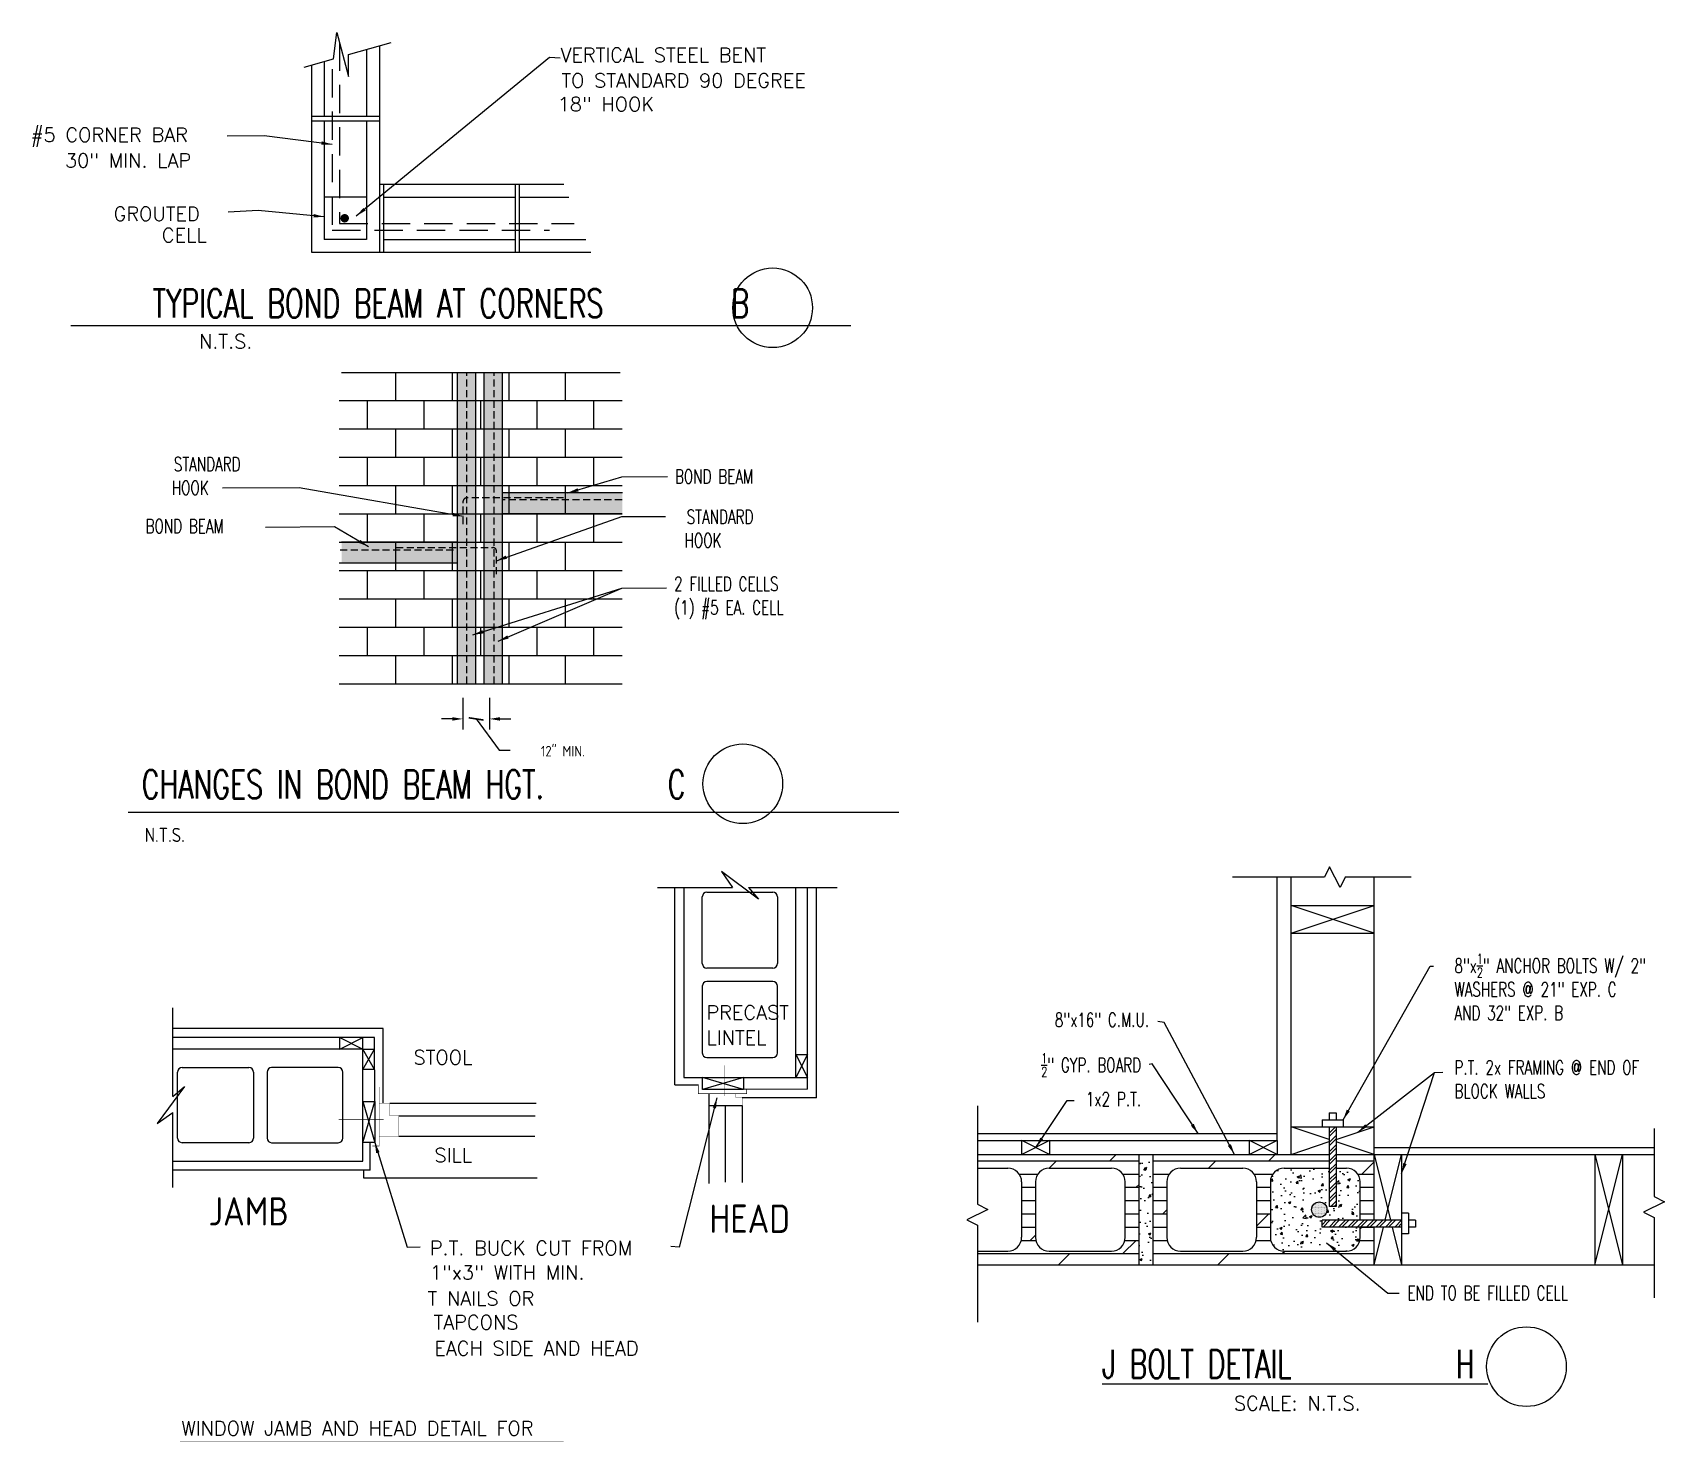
# Model space of a CAD drawing. Header units: inches. Extents: x -25328 to 8149, y -5530 to 4336.
# Drawn here: x 1924.4 to 2385.6, y -2401.6 to -2003.4 of the extents above; entities that cross this region are included whole.
import ezdxf
from ezdxf.enums import TextEntityAlignment as Align

# ---------------------------------------------------------------- set-up
doc = ezdxf.new("R2010")
doc.units = ezdxf.units.IN
doc.header["$LTSCALE"] = 16
doc.header["$MEASUREMENT"] = 0
doc.linetypes.add('DASHED', pattern=[0.75, 0.5, -0.25])
doc.linetypes.add('DASHED4', pattern=[0.1875, 0.125, -0.0625])
doc.layers.get('0').update_dxf_attribs({"linetype": 'CONTINUOUS'})
doc.layers.get('DEFPOINTS').update_dxf_attribs({"linetype": 'CONTINUOUS'})
for name, color, linetype in [('CONC', 3, 'CONTINUOUS'), ('DIM', 5, 'CONTINUOUS'), ('DIMS', 5, 'CONTINUOUS'), ('DRY WALL', 8, 'CONTINUOUS'), ('HATCH', 8, 'CONTINUOUS'), ('NOTE', 11, 'CONTINUOUS'), ('pavement-roof', 3, 'CONTINUOUS'), ('PT', 1, 'CONTINUOUS'), ('ROOF', 1, 'CONTINUOUS'), ('TEXT', 11, 'CONTINUOUS'), ('TEXT ROOM', 3, 'CONTINUOUS'), ('WALL EXT', 6, 'CONTINUOUS'), ('WALLS EXT', 6, 'CONTINUOUS'), ('Z1_0', 255, 'CONTINUOUS'), ('Z1_3', 50, 'CONTINUOUS'), ('Z1_HATCH', 252, 'CONTINUOUS')]:
    doc.layers.add(name, color=color, linetype=linetype)
doc.styles.add('HALLDIMTEXT', font='archs.shx')
doc.styles.add('PAYTAS RM', font='romans.shx', dxfattribs={"width": 0.7, "height": 4.5})
doc.styles.add('PAYTS NOTES', font='romans.shx', dxfattribs={"width": 0.7, "height": 4.5})
doc.dimstyles.new('DIM- PAYTAS', dxfattribs={"dimscale": 48, "dimtxt": 0.1, "dimasz": 0.0625, "dimexe": 0.125, "dimexo": 0.125, "dimgap": 0.125, "dimtad": 1, "dimdec": 1, "dimzin": 3, "dimdsep": 46, "dimlunit": 4, "dimtxsty": 'PAYTAS RM', "dimblk": 'ARCHTICK', "dimcen": 0.09, "dimdle": 0.125, "dimclrd": 5, "dimclre": 5, "dimclrt": 11, "dimadec": 0, "dimazin": 0, "dimtfac": 1, "dimtdec": 1, "dimtofl": 0, "dimtmove": 2, "dimatfit": 3, "dimfxl": 0, "dimfrac": 2, "dimtolj": 1, "dimtzin": 3, "dimarcsym": 0})
doc.dimstyles.new('dim-roman s', dxfattribs={"dimscale": 48, "dimtxt": 0.09375, "dimasz": 0.09375, "dimexe": 0.09375, "dimexo": 0.125, "dimgap": 0.09375, "dimtad": 1, "dimzin": 3, "dimdsep": 46, "dimlunit": 4, "dimtxsty": 'HALLDIMTEXT', "dimsah": 1, "dimcen": 0.09375, "dimdle": 0.09375, "dimclrd": 5, "dimclre": 5, "dimclrt": 11, "dimadec": 0, "dimazin": 0, "dimtfac": 1, "dimtofl": 0, "dimtmove": 2, "dimatfit": 3, "dimldrblk": 'ARCHTICK', "dimfxl": 0, "dimfrac": 2, "dimtolj": 1, "dimtzin": 0, "dimarcsym": 0})
pattern_1 = [(50, (-36.1666, 212.731), (7.172602, -0.627521), [0.75, -8.25]), (355, (-36.1666, 212.731), (-1.387513, 7.521921), [0.6, -6.6]), (100.4514, (-35.569, 212.6786), (5.785094, 6.894395), [0.637402, -7.011421]), (46.1842, (-36.167, 214.731), (10.67241, -1.65519), [1.125, -12.375]), (96.6356, (-35.277, 214.593), (9.346627, 9.74118), [0.956103, -10.51713]), (351.1842, (-36.167, 214.731), (9.34662, 9.741186), [0.9, -9.9]), (21, (-35.1666, 214.231), (5.969071, -4.026189), [0.75, -8.25]), (326, (-35.1666, 214.231), (2.433153, 7.2515), [0.6, -6.6]), (71.4514, (-34.669, 213.8954), (8.402226, 3.225305), [0.637402, -7.011421]), (37.5, (-36.1666, 212.731), (0.1215986, 3.3289385), [0, -6.52, 0, -6.7, 0, -6.625]), (7.5, (-36.1666, 212.731), (2.6306954, 3.944117), [0, -3.82, 0, -6.37, 0, -2.525]), (327.5, (-38.3966, 212.731), (5.3382244, -0.2255487), [0, -2.5, 0, -7.8, 0, -10.35]), (317.5, (-39.3966, 212.731), (5.831862, 1.00105), [0, -3.25, 0, -5.18, 0, -7.35])]
pattern_2 = [(45, (-36.1666, 212.7309), (-1.3258252, 1.3258252), []), (45, (-36.1666, 213.6684), (-1.3258252, 1.3258252), [])]
pattern_3 = [(0, (-36.1666, 212.731), (0, 3.75), []), (45, (-36.167, 212.731), (-7.5, 7.5), [5.3033, -10.606615])]

# ---------------------------------------------------------------- blocks, each defined once
blk = doc.blocks.new('_ArchTick')
at = {"color": 0, "linetype": 'ByBlock', "const_width": 0.15}
blk.add_lwpolyline([(-0.5, -0.5), (0.5, 0.5)], dxfattribs=at)
blk = doc.blocks.new('*D30')
at = {"layer": 'DEFPOINTS', "color": 0, "linetype": 'Continuous', "transparency": 16777216}
for p in [(2045.99, -2187.44), (2053.52, -2187.44), (2045.99, -2197.39)]:
    blk.add_point(p, dxfattribs=at)
at = {"layer": 'DIM', "color": 5, "linetype": 'Continuous', "lineweight": -2, "transparency": 16777216}
for p, q in [((2045.99, -2191.44), (2045.99, -2200.39)), ((2053.52, -2191.44), (2053.52, -2200.39)), ((2042.99, -2197.39), (2039.99, -2197.39)), ((2056.52, -2197.39), (2059.52, -2197.39))]:
    blk.add_line(p, q, dxfattribs=at)
at = {"layer": 'DIM', "color": 5, "linetype": 'Continuous', "transparency": 16777216}
for points in [[(2042.99, -2196.89), (2042.99, -2197.89), (2045.99, -2197.39)], [(2056.52, -2196.89), (2056.52, -2197.89), (2053.52, -2197.39)]]:
    blk.add_solid(points, dxfattribs=at)
at = {"layer": 'DIM', "color": 11, "linetype": 'Continuous', "transparency": 16777216, "insert": (2074.24, -2206.51), "char_height": 3, "attachment_point": 5, "style": 'HALLDIMTEXT'}
blk.add_mtext('\\A1;12" MIN.', dxfattribs=at)

msp = doc.modelspace()

# ---------------------------------------------------------------- hatches: boundary and pattern name
at = {"layer": 'DIMS'}
h = msp.add_hatch(dxfattribs=at)
h.set_pattern_fill('STEEL', color=256, scale=15, style=0)
h.set_pattern_definition(pattern_2)
h.paths.add_polyline_path([(2292.85423268, -2312.64081275), (2290.90110768, -2312.64081275), (2290.90110768, -2335.14922531), (2292.85423268, -2335.14922531)])
h = msp.add_hatch(dxfattribs=at)
h.set_pattern_fill('STEEL', color=256, scale=15, style=0)
h.set_pattern_definition(pattern_2)
h.paths.add_polyline_path([(2311.37099713, -2340.9990483), (2311.37099713, -2339.0459233), (2288.86258456, -2339.0459233), (2288.86258456, -2340.9990483)])
at = {"layer": 'HATCH', "linetype": 'Continuous'}
h = msp.add_hatch(dxfattribs=at)
h.set_pattern_fill('SWAMP', color=256, scale=2, style=0)
h.set_pattern_definition([(0, (2257.1098, -1477.1643), (1, 1.732051), [0.25, -1.75]), (90, (2257.2348, -1477.1643), (-1, 1.7320508), [0.125, -3.3391016]), (90, (2257.266, -1477.1643), (-1, 1.7320508), [0.1, -3.3641016]), (90, (2257.2035, -1477.1643), (-1, 1.7320508), [0.1, -3.3641016]), (60, (2257.2973, -1477.1643), (-1, 1.732051), [0.08, -1.92]), (120, (2257.1723, -1477.1643), (-2, 8e-10), [0.08, -1.92])])
h.paths.add_polyline_path([(2049.62784524, -2099.44165206), (2044.49467327, -2099.44165206), (2044.49467327, -2187.44165206), (2049.62784524, -2187.44165206)])
h.paths.add_polyline_path([(2057.15649246, -2099.44165206), (2052.02332049, -2099.44165206), (2052.02332049, -2187.44165206), (2057.15649246, -2187.44165206)])
h.paths.add_polyline_path([(2091.04047316, -2133.52928176), (2057.15649246, -2133.52928176), (2057.15649246, -2139.44165206), (2091.04047316, -2139.44165206)])
h.paths.add_polyline_path([(2044.49467327, -2147.44165206), (2011.71229826, -2147.44165206), (2011.71229826, -2153.35402236), (2044.49467327, -2153.35402236)])
at = {"layer": 'HATCH'}
h = msp.add_hatch(dxfattribs=at)
h.set_pattern_fill('DOLMIT', color=256, scale=15, style=0)
h.set_pattern_definition(pattern_3)
h.paths.add_polyline_path([(2191.42992953, -2320.45331275), (2191.42992953, -2324.35956275), (2200.04287213, -2324.35956275, -0.4142135624), (2203.94912213, -2328.26581275), (2203.94912213, -2343.89081275, -0.4142135624), (2200.04287213, -2347.79706275), (2191.42992953, -2347.79706275), (2191.42992953, -2351.70331275), (2237.15224713, -2351.70331275), (2237.15224713, -2320.45331275)])
h.paths.add_polyline_path([(2229.33974713, -2324.35956275, -0.4142135624), (2233.24599713, -2328.26581275), (2233.24599713, -2343.89081275, -0.4142135624), (2229.33974713, -2347.79706275), (2211.76162213, -2347.79706275, -0.4142135624), (2207.85537213, -2343.89081275), (2207.85537213, -2328.26581275, -0.4142135624), (2211.76162213, -2324.35956275)], flags=16)
h = msp.add_hatch(dxfattribs=at)
h.set_pattern_fill('AR-CONC', color=256, style=0)
h.set_pattern_definition(pattern_1)
h.paths.add_polyline_path([(2237.15224713, -2351.70331275), (2241.05849713, -2351.70331275), (2241.05849713, -2320.45331275), (2237.15224713, -2320.45331275)])
h = msp.add_hatch(dxfattribs=at)
h.set_pattern_fill('DOLMIT', color=256, scale=15, style=0)
h.set_pattern_definition(pattern_3)
h.paths.add_polyline_path([(2241.05849713, -2320.45331275), (2241.05849713, -2351.70331275), (2303.55849713, -2351.70331275), (2303.55849713, -2340.9990483), (2299.65224713, -2340.9990483), (2299.65224713, -2343.89081275, -0.4142135624), (2295.74599713, -2347.79706275), (2280.12099713, -2347.79706275), (2278.16787213, -2347.79706275, -0.4142135624), (2274.26162213, -2343.89081275), (2274.26162213, -2328.26581275, -0.4142135624), (2278.16787213, -2324.35956275), (2290.90110768, -2324.35956275), (2290.90110768, -2320.45331275)])
h.paths.add_polyline_path([(2248.87099713, -2324.35956275, 0.4142135624), (2244.96474713, -2328.26581275), (2244.96474713, -2343.89081275, 0.4142135624), (2248.87099713, -2347.79706275), (2266.44912213, -2347.79706275, 0.4142135624), (2270.35537213, -2343.89081275), (2270.35537213, -2328.26581275, 0.4142135624), (2266.44912213, -2324.35956275)], flags=16)
h = msp.add_hatch(dxfattribs=at)
h.set_pattern_fill('AR-CONC', color=256, style=0)
h.set_pattern_definition(pattern_1)
h.paths.add_polyline_path([(2299.65224713, -2343.89081275), (2299.65224713, -2340.9990483), (2288.86258456, -2340.9990483), (2288.86258456, -2339.0459233), (2299.65224713, -2339.0459233), (2299.65224713, -2328.26581275, 0.4142135624), (2295.74599713, -2324.35956275), (2292.85423268, -2324.35956275), (2292.85423268, -2335.14922531), (2290.90110768, -2335.14922531), (2290.90110768, -2324.35956275), (2278.16787213, -2324.35956275, 0.4142135624), (2274.26162213, -2328.26581275), (2274.26162213, -2343.89081275, 0.4142135624), (2278.16787213, -2347.79706275), (2295.74599713, -2347.79706275, 0.4142135624)])
h.paths.add_polyline_path([(2285.92315923, -2336.07831275, -1), (2290.26684815, -2336.07831275, -1)], flags=16)
h = msp.add_hatch(dxfattribs=at)
h.set_pattern_fill('DOLMIT', color=256, scale=15, style=0)
h.set_pattern_definition(pattern_3)
h.paths.add_polyline_path([(2303.55849713, -2320.45331275), (2292.85423268, -2320.45331275), (2292.85423268, -2324.35956275), (2295.74599713, -2324.35956275, -0.4142135624), (2299.65224713, -2328.26581275), (2299.65224713, -2339.0459233), (2303.55849713, -2339.0459233)])
at = {"layer": 'Z1_HATCH', "ltscale": 0.013889}
h = msp.add_hatch(dxfattribs=at)
h.set_pattern_fill('DOTS', color=256, scale=3.90625, style=0)
h.set_pattern_definition([(0, (2191.42993, -2351.70331), (0.1220703, 0.2441406), [0, -0.2441406])])
h.paths.add_polyline_path([(2285.92315923, -2336.07831275, 1), (2290.26684815, -2336.07831275, 1)])

# ---------------------------------------------------------------- linework, layer by layer
at = {"layer": 'CONC', "color": 3, "linetype": 'DASHED'}
for p, q in [((2011.08129709, -2006.18011327), (2011.08129709, -2057.39606518)), ((2009.01892768, -2013.73759237), (2009.01892768, -2059.26982213)), ((2009.01892768, -2059.26982213), (2070.51498018, -2059.26982213)), ((2011.08129709, -2057.39606518), (2077.43572849, -2057.39606518))]:
    msp.add_line(p, q, dxfattribs=at)
at = {"layer": 'DIM'}
for p, q in [((2009.44997338, -2010.83103362), (2010.33134656, -2003.43194309)), ((2010.33134656, -2003.43194309), (2013.70612758, -2015.79872223)), ((2013.70612758, -2009.62963526), (2025.70535787, -2006.24257386)), ((2001.14443621, -2013.17546436), (2009.44997338, -2010.83103362)), ((2013.70612758, -2015.79872223), (2013.70612758, -2009.62963526))]:
    msp.add_line(p, q, dxfattribs=at)
at = {"layer": 'DIMS', "ltscale": 0.013889}
for p, q in [((2291.0201608, -2239.18231551), (2289.55531705, -2242.11200301)), ((2293.9498483, -2245.04169051), (2291.0201608, -2239.18231551)), ((2289.55531705, -2242.11200301), (2263.55397888, -2242.11200301)), ((2295.41469205, -2242.11200301), (2293.9498483, -2245.04169051)), ((2314.05714187, -2242.11200301), (2295.41469205, -2242.11200301)), ((2191.42992953, -2306.73216782), (2191.42992953, -2334.56353502)), ((2191.42992953, -2306.73216782), (2191.42992953, -2334.56353502)), ((2382.70953612, -2313.18511546), (2382.70953612, -2332.41173206)), ((2382.70953612, -2313.18511546), (2382.70953612, -2332.41173206)), ((2385.63922362, -2333.87657581), (2379.77984862, -2336.80626331)), ((2382.70953612, -2332.41173206), (2385.63922362, -2333.87657581)), ((2194.35961703, -2336.02837877), (2188.50024203, -2338.95806627)), ((2191.42992953, -2334.56353502), (2194.35961703, -2336.02837877)), ((2379.77984862, -2336.80626331), (2382.70953612, -2338.27110706)), ((2382.70953612, -2338.27110706), (2382.70953612, -2361.046736)), ((2188.50024203, -2338.95806627), (2191.42992953, -2340.42291002)), ((2191.42992953, -2340.42291002), (2191.42992953, -2367.85944524))]:
    msp.add_line(p, q, dxfattribs=at)
at = {"layer": 'DRY WALL', "ltscale": 0.013889}
for p, q in [((2276.21474713, -2316.54706275), (2276.21474713, -2242.11200301)), ((2191.42992953, -2314.59393775), (2276.21474713, -2314.59393775)), ((2191.42992953, -2316.54706275), (2276.21474713, -2316.54706275))]:
    msp.add_line(p, q, dxfattribs=at)
at = {"layer": 'HATCH', "color": 3}
for p, q in [((1935.20489024, -2086.24318778), (2155.64933278, -2086.24318778)), ((1951.41092409, -2223.70129749), (2169.20060055, -2223.70129749))]:
    msp.add_line(p, q, dxfattribs=at)
at = {"layer": 'NOTE'}
for p, q in [((2018.78427596, -2049.8950699), (2006.78427596, -2049.8950699)), ((2119.13494021, -2240.55016591), (2122.18080011, -2245.0375931)), ((2129.60024567, -2248.35454298), (2119.13494021, -2240.55016591)), ((2100.98994733, -2245.0375931), (2122.18080011, -2245.0375931)), ((2105.93914579, -2300.80782137), (2105.93914579, -2245.0375931)), ((2108.43540738, -2245.0375931), (2108.43540738, -2298.77225256)), ((2114.96988196, -2246.37730138), (2133.60673167, -2246.37730138)), ((2126.75082559, -2245.0375931), (2151.80760577, -2245.0375931)), ((2126.75082559, -2245.0375931), (2129.60024567, -2248.35454298)), ((2140.08597065, -2298.77225256), (2140.08597065, -2245.0375931)), ((2143.45540348, -2302.03245111), (2143.45540348, -2245.0375931)), ((2145.99628588, -2304.45159254), (2145.99628588, -2245.0375931)), ((2113.68288196, -2266.5302526), (2113.68288196, -2247.66430138)), ((2134.89373167, -2247.66430138), (2134.89373167, -2266.5302526)), ((2133.60673167, -2267.8172526), (2114.96988196, -2267.8172526)), ((2113.68288196, -2272.92776786), (2113.68288196, -2291.79371908)), ((2133.60673167, -2271.64076786), (2114.96988196, -2271.64076786)), ((2134.89373167, -2291.79371908), (2134.89373167, -2272.92776786)), ((1964.02094507, -2304.087911), (1964.02094507, -2279.03113083)), ((2023.43494451, -2284.84245072), (1964.02094507, -2284.84245072)), ((2021.01580308, -2287.38333311), (1964.02094507, -2287.38333311)), ((2011.17994926, -2290.75276594), (2011.17994926, -2287.38333311)), ((2011.17994926, -2290.75276594), (2017.75560453, -2287.38333311)), ((2011.17994926, -2287.38333311), (2017.75560453, -2290.75276594)), ((2017.75560453, -2290.75276594), (2017.75560453, -2287.38333311)), ((2021.07106124, -2305.48024293), (2021.01580308, -2287.38333311)), ((2023.43494451, -2306.00540037), (2023.43494451, -2284.84245072)), ((2017.75560453, -2290.75276594), (1964.02094507, -2290.75276594)), ((2017.75560453, -2290.75276594), (2021.02606101, -2290.74277974)), ((2017.75560453, -2296.47258974), (2021.02606101, -2290.74277974)), ((2017.75560453, -2322.40332921), (2017.75560453, -2290.75276594)), ((2021.04355675, -2296.47258974), (2017.75560453, -2290.75276594)), ((2140.08597065, -2292.19659729), (2143.45540348, -2292.19659729)), ((2143.45540348, -2292.19659729), (2140.08597065, -2298.77225256)), ((2140.08597065, -2292.19659729), (2143.45540348, -2298.77225256)), ((1966.64765335, -2295.94500493), (1985.51360457, -2295.94500493)), ((2010.77707105, -2295.94500493), (1991.91111983, -2295.94500493)), ((2021.04355675, -2296.47258974), (2017.75560453, -2296.47258974)), ((2114.96988196, -2293.08071908), (2133.60673167, -2293.08071908)), ((1967.33789495, -2301.23849092), (1959.53351787, -2311.70379638)), ((1964.02094507, -2304.087911), (1967.33789495, -2301.23849092)), ((1965.36065335, -2315.86885463), (1965.36065335, -2297.23200493)), ((1986.80060457, -2297.23200493), (1986.80060457, -2315.86885463)), ((1990.62411983, -2297.23200493), (1990.62411983, -2315.86885463)), ((2012.06407105, -2315.86885463), (2012.06407105, -2297.23200493)), ((2105.93914579, -2300.80782137), (2112.5648178, -2300.80782137)), ((2108.43540738, -2298.77225256), (2140.08597065, -2298.77225256)), ((2113.73811906, -2302.08770927), (2113.73811906, -2298.77225256)), ((2125.35849366, -2298.77225256), (2113.73811906, -2302.08770927)), ((2125.35849366, -2302.08770927), (2113.73811906, -2298.77225256)), ((2125.35849366, -2298.77225256), (2125.35849366, -2302.08770927)), ((2140.08597065, -2298.77225256), (2143.45540348, -2298.77225256)), ((2017.75560453, -2305.48024293), (2021.07106124, -2317.10061754)), ((2017.75560453, -2317.10061754), (2021.07106124, -2305.48024293)), ((2017.75560453, -2305.48024293), (2021.07106124, -2305.48024293)), ((2021.07106124, -2305.48024293), (2021.07106124, -2317.10061754)), ((2025.32015812, -2306.00540037), (2066.68399067, -2306.00540037)), ((2125.35849366, -2302.08770927), (2113.73811906, -2302.08770927)), ((2115.51439573, -2303.29321877), (2115.51439573, -2328.64994087)), ((2145.99628588, -2304.45159254), (2124.95304469, -2304.45159254)), ((2143.45540348, -2302.03245111), (2125.35849366, -2302.08770927)), ((1959.53351787, -2311.70379638), (1964.02094507, -2308.65793649)), ((1964.02094507, -2329.84878926), (1964.02094507, -2308.65793649)), ((2027.87074417, -2309.55269089), (2066.46220058, -2309.55269089)), ((2115.51439573, -2306.63480204), (2124.95304469, -2306.63480204)), ((2120.13540066, -2306.63480204), (2120.13540066, -2328.35509551)), ((2124.95304469, -2306.63480204), (2124.95304469, -2328.4533768)), ((2027.87074417, -2315.31703629), (2066.35130554, -2315.31703629)), ((1985.51360457, -2317.15585463), (1966.64765335, -2317.15585463)), ((1991.91111983, -2317.15585463), (2010.77707105, -2317.15585463)), ((2021.07106124, -2317.10061754), (2017.75560453, -2317.10061754)), ((2019.79117334, -2324.8995908), (2019.79117334, -2317.20153452)), ((1964.02094507, -2322.40332921), (2017.75560453, -2322.40332921)), ((2019.79117334, -2324.8995908), (1964.02094507, -2324.8995908)), ((2017.89019439, -2324.8995908), (2017.89019439, -2327.06743304)), ((2017.89019439, -2327.06743304), (2067.01667581, -2327.06743304))]:
    msp.add_line(p, q, dxfattribs=at)
at = {"layer": 'NOTE', "const_width": 1.2}
msp.add_lwpolyline([(2011.98119815, -2055.89706334, 1), (2013.18119815, -2055.89706334, 1)], format="xyb", close=True, dxfattribs=at)
at = {"layer": 'NOTE', "const_width": 0.1287}
for points in [[(2119.86310835, -2303.94595767), (2119.86310835, -2295.28305535)], [(2020.44077827, -2318.08835677), (2022.32599405, -2318.08835677), (2022.32599405, -2301.46043538)], [(2112.5648178, -2300.63960751), (2112.5648178, -2303.29321877), (2126.23119564, -2303.29321877), (2126.23119564, -2302.01555454)], [(2022.32599405, -2306.00540037), (2025.32015812, -2306.00540037), (2025.32015812, -2309.55269089), (2027.87074417, -2309.55269089), (2027.87074417, -2315.31703629), (2022.32599405, -2315.31703629)], [(2124.95304469, -2306.63480204), (2115.51439573, -2306.63480204), (2115.51439573, -2303.29321877)], [(2124.95304469, -2306.63480204), (2124.95304469, -2304.37431893), (2123.18329924, -2304.37431893), (2123.18329924, -2303.29321877)], [(2010.89841062, -2310.57052835), (2023.64281939, -2310.57052835)]]:
    msp.add_lwpolyline(points, dxfattribs=at)
at = {"layer": 'NOTE'}
for centre, start, end in [((2114.96988196, -2247.66430138), 90, 180), ((2133.60673167, -2247.66430138), 0, 90), ((2114.96988196, -2266.5302526), 180, 270), ((2133.60673167, -2266.5302526), 270, 0), ((2114.96988196, -2272.92776786), 90, 180), ((2133.60673167, -2272.92776786), 0, 90), ((2114.96988196, -2291.79371908), 180, 270), ((2133.60673167, -2291.79371908), 270, 0), ((1966.64765335, -2297.23200493), 90, 180), ((1985.51360457, -2297.23200493), 0, 90), ((1991.91111983, -2297.23200493), 90, 180), ((2010.77707105, -2297.23200493), 0, 90), ((1966.64765335, -2315.86885463), 180, 270), ((1985.51360457, -2315.86885463), 270, 0), ((1991.91111983, -2315.86885463), 180, 270), ((2010.77707105, -2315.86885463), 270, 0)]:
    msp.add_arc(centre, 1.287, start, end, dxfattribs=at)
at = {"layer": 'pavement-roof', "linetype": 'Continuous'}
for p, q in [((2044.49467327, -2187.44165206), (2044.49467327, -2099.44165206)), ((2049.62784524, -2187.44165206), (2049.62784524, -2099.44165206)), ((2052.02332049, -2187.44165206), (2052.02332049, -2099.44165206)), ((2057.15649246, -2187.44165206), (2057.15649246, -2099.44165206)), ((2091.08476687, -2133.52928176), (2057.15649246, -2133.52928176)), ((2091.04047316, -2139.44165206), (2057.15649246, -2139.44165206)), ((2044.49467327, -2147.44165206), (2011.71229826, -2147.44165206)), ((2044.49467327, -2153.35402236), (2011.04048511, -2153.35402236))]:
    msp.add_line(p, q, dxfattribs=at)
at = {"layer": 'PT'}
for p, q in [((2011.71229826, -2099.44165206), (2075.04047316, -2099.44165206)), ((2011.71229826, -2099.44165206), (2090.48781503, -2099.44165206)), ((2011.71229826, -2099.44165206), (2067.04047316, -2099.44165206)), ((2027.04047316, -2107.44165206), (2027.04047316, -2099.44165206)), ((2043.04047316, -2107.44165206), (2043.04047316, -2099.44165206)), ((2059.04047316, -2107.44165206), (2059.04047316, -2099.44165206)), ((2075.04047316, -2107.44165206), (2075.04047316, -2099.44165206)), ((2011.04047316, -2107.44165206), (2075.04047316, -2107.44165206)), ((2011.04047316, -2107.44165206), (2091.04047316, -2107.44165206)), ((2011.71229826, -2107.44165206), (2083.04047316, -2107.44165206)), ((2019.04047316, -2115.44165206), (2019.04047316, -2107.44165206)), ((2035.04047316, -2115.44165206), (2035.04047316, -2107.44165206)), ((2051.04047316, -2115.44165206), (2051.04047316, -2107.44165206)), ((2067.04047316, -2115.44165206), (2067.04047316, -2107.44165206)), ((2083.04047316, -2115.44165206), (2083.04047316, -2107.44165206)), ((2011.04047316, -2115.44165206), (2091.04047316, -2115.44165206)), ((2011.71229826, -2115.44165206), (2083.04047316, -2115.44165206)), ((2019.04047316, -2115.44165206), (2083.04047316, -2115.44165206)), ((2027.04047316, -2123.44165206), (2027.04047316, -2115.44165206)), ((2043.04047316, -2123.44165206), (2043.04047316, -2115.44165206)), ((2059.04047316, -2123.44165206), (2059.04047316, -2115.44165206)), ((2075.04047316, -2123.44165206), (2075.04047316, -2115.44165206)), ((2011.04047316, -2123.44165206), (2075.04047316, -2123.44165206)), ((2011.04047316, -2123.44165206), (2091.04047316, -2123.44165206)), ((2011.71229826, -2123.44165206), (2083.04047316, -2123.44165206)), ((2011.71229826, -2123.44165206), (2075.04047316, -2123.44165206)), ((2011.71229826, -2123.44165206), (2090.48781503, -2123.44165206)), ((2011.71229826, -2123.44165206), (2067.04047316, -2123.44165206)), ((2019.04047316, -2131.44165206), (2019.04047316, -2123.44165206)), ((2035.04047316, -2131.44165206), (2035.04047316, -2123.44165206)), ((2051.04047316, -2131.44165206), (2051.04047316, -2123.44165206)), ((2067.04047316, -2131.44165206), (2067.04047316, -2123.44165206)), ((2083.04047316, -2131.44165206), (2083.04047316, -2123.44165206)), ((2011.04047316, -2131.44165206), (2075.04047316, -2131.44165206)), ((2011.04047316, -2131.44165206), (2091.04047316, -2131.44165206)), ((2011.71229826, -2131.44165206), (2083.04047316, -2131.44165206)), ((2027.04047316, -2139.44165206), (2027.04047316, -2131.44165206)), ((2043.04047316, -2139.44165206), (2043.04047316, -2131.44165206)), ((2059.04047316, -2139.44165206), (2059.04047316, -2131.44165206)), ((2075.04047316, -2139.44165206), (2075.04047316, -2131.44165206)), ((2011.04047316, -2139.44165206), (2091.04047316, -2139.44165206)), ((2011.71229826, -2139.44165206), (2083.04047316, -2139.44165206)), ((2019.04047316, -2147.44165206), (2019.04047316, -2139.44165206)), ((2019.04047316, -2139.44165206), (2083.04047316, -2139.44165206)), ((2035.04047316, -2147.44165206), (2035.04047316, -2139.44165206)), ((2051.04047316, -2147.44165206), (2051.04047316, -2139.44165206)), ((2067.04047316, -2147.44165206), (2067.04047316, -2139.44165206)), ((2083.04047316, -2147.44165206), (2083.04047316, -2139.44165206)), ((2011.04047316, -2147.44165206), (2075.04047316, -2147.44165206)), ((2011.04047316, -2147.44165206), (2091.04047316, -2147.44165206)), ((2011.71229826, -2147.44165206), (2083.04047316, -2147.44165206)), ((2027.04047316, -2155.44165206), (2027.04047316, -2147.44165206)), ((2043.04047316, -2155.44165206), (2043.04047316, -2147.44165206)), ((2059.04047316, -2155.44165206), (2059.04047316, -2147.44165206)), ((2075.04047316, -2155.44165206), (2075.04047316, -2147.44165206)), ((2011.04047316, -2155.44165206), (2091.04047316, -2155.44165206)), ((2011.71229826, -2155.44165206), (2083.04047316, -2155.44165206)), ((2019.04047316, -2163.44165206), (2019.04047316, -2155.44165206)), ((2019.04047316, -2155.44165206), (2083.04047316, -2155.44165206)), ((2035.04047316, -2163.44165206), (2035.04047316, -2155.44165206)), ((2051.04047316, -2163.44165206), (2051.04047316, -2155.44165206)), ((2067.04047316, -2163.44165206), (2067.04047316, -2155.44165206)), ((2083.04047316, -2163.44165206), (2083.04047316, -2155.44165206)), ((2011.04047316, -2163.44165206), (2075.04047316, -2163.44165206)), ((2011.04047316, -2163.44165206), (2091.04047316, -2163.44165206)), ((2011.71229826, -2163.44165206), (2083.04047316, -2163.44165206)), ((2027.04047316, -2171.44165206), (2027.04047316, -2163.44165206)), ((2043.04047316, -2171.44165206), (2043.04047316, -2163.44165206)), ((2059.04047316, -2171.44165206), (2059.04047316, -2163.44165206)), ((2075.04047316, -2171.44165206), (2075.04047316, -2163.44165206)), ((2011.04047316, -2171.44165206), (2091.04047316, -2171.44165206)), ((2011.71229826, -2171.44165206), (2083.04047316, -2171.44165206)), ((2019.04047316, -2171.44165206), (2083.04047316, -2171.44165206)), ((2019.04047316, -2179.44165206), (2019.04047316, -2171.44165206)), ((2035.04047316, -2179.44165206), (2035.04047316, -2171.44165206)), ((2051.04047316, -2179.44165206), (2051.04047316, -2171.44165206)), ((2067.04047316, -2179.44165206), (2067.04047316, -2171.44165206)), ((2083.04047316, -2179.44165206), (2083.04047316, -2171.44165206)), ((2011.04047316, -2179.44165206), (2075.04047316, -2179.44165206)), ((2011.04047316, -2179.44165206), (2091.04047316, -2179.44165206)), ((2011.71229826, -2179.44165206), (2083.04047316, -2179.44165206)), ((2027.04047316, -2187.44165206), (2027.04047316, -2179.44165206)), ((2043.04047316, -2187.44165206), (2043.04047316, -2179.44165206)), ((2059.04047316, -2187.44165206), (2059.04047316, -2179.44165206)), ((2075.04047316, -2187.44165206), (2075.04047316, -2179.44165206)), ((2011.04047316, -2187.44165206), (2091.04047316, -2187.44165206)), ((2019.04047316, -2187.44165206), (2083.04047316, -2187.44165206))]:
    msp.add_line(p, q, dxfattribs=at)
at = {"layer": 'PT', "color": 2, "linetype": 'DASHED4'}
for p, q in [((2047.08433656, -2187.44165206), (2047.08433656, -2099.44165206)), ((2054.88539815, -2187.44165206), (2054.88539815, -2099.44165206)), ((2074.48219737, -2134.88950678), (2047.09983749, -2134.88950678)), ((2090.97889365, -2135.44954053), (2057.19324171, -2135.44954053)), ((2046.09983749, -2142.38950678), (2046.09983749, -2135.88950678)), ((2027.11140952, -2148.95729958), (2054.4937694, -2148.95729958)), ((2011.2960694, -2149.60553892), (2043.8097149, -2149.60553892)), ((2055.4937694, -2156.45729958), (2055.4937694, -2149.95729958))]:
    msp.add_line(p, q, dxfattribs=at)
for centre, start, end in [((2047.09983749, -2135.88950678), 90, 180), ((2054.4937694, -2149.95729958), 0, 90)]:
    msp.add_arc(centre, 1, start, end, dxfattribs=at)
at = {"layer": 'ROOF', "ltscale": 0.013889}
for p, q in [((2288.94798268, -2310.68768775), (2294.80735768, -2310.68768775)), ((2288.94798268, -2310.68768775), (2288.94798268, -2312.64081275)), ((2290.90110768, -2308.73456275), (2292.85423268, -2308.73456275)), ((2290.90110768, -2308.73456275), (2290.90110768, -2310.68768775)), ((2292.85423268, -2308.73456275), (2292.85423268, -2310.68768775)), ((2294.80735768, -2310.68768775), (2294.80735768, -2312.64081275)), ((2290.90110768, -2312.64081275), (2290.90110768, -2335.14922531)), ((2292.85423268, -2312.64081275), (2292.85423268, -2335.14922531)), ((2292.85423268, -2335.14922531), (2290.90110768, -2335.14922531)), ((2313.32412213, -2337.0927983), (2311.37099713, -2337.0927983)), ((2313.32412213, -2337.0927983), (2313.32412213, -2342.9521733)), ((2311.37099713, -2339.0459233), (2288.86258456, -2339.0459233)), ((2288.86258456, -2340.9990483), (2288.86258456, -2339.0459233)), ((2311.37099713, -2340.9990483), (2288.86258456, -2340.9990483)), ((2313.32412213, -2342.9521733), (2311.37099713, -2342.9521733)), ((2315.27724713, -2339.0459233), (2313.32412213, -2339.0459233)), ((2315.27724713, -2340.9990483), (2313.32412213, -2340.9990483)), ((2315.27724713, -2339.0459233), (2315.27724713, -2340.9990483))]:
    msp.add_line(p, q, dxfattribs=at)
at = {"layer": 'TEXT', "const_width": 0.1287}
msp.add_lwpolyline([(1966.01249803, -2401.50297465), (2074.46270961, -2401.50297465)], dxfattribs=at)
at = {"layer": 'TEXT ROOM'}
for centre in [(2133.56435208, -2081.1848236), (2125.12821537, -2215.72931659), (2346.66200482, -2380.45470391)]:
    msp.add_circle(centre, 11.25656497, dxfattribs=at)
at = {"layer": 'WALL EXT', "ltscale": 0.013889}
for p, q in [((2280.12099713, -2320.45331275), (2280.12099713, -2242.11200301)), ((2303.55849713, -2339.0459233), (2303.55849713, -2242.11200301)), ((2280.12099713, -2250.14081275), (2303.55849713, -2250.14081275)), ((2280.12099713, -2257.95331275), (2303.55849713, -2257.95331275)), ((2280.12099713, -2312.64081275), (2303.55849713, -2312.64081275)), ((2280.12099713, -2320.45331275), (2280.12099713, -2312.64081275)), ((2204.0458231, -2320.45331275), (2204.0458231, -2316.54706275)), ((2211.8583231, -2316.54706275), (2211.8583231, -2320.45331275)), ((2268.40224713, -2320.45331275), (2268.40224713, -2316.54706275)), ((2276.21474713, -2316.54706275), (2276.21474713, -2320.45331275)), ((2191.42992953, -2320.45331275), (2290.90110768, -2320.45331275)), ((2191.42992953, -2324.35956275), (2200.04287213, -2324.35956275)), ((2211.76162213, -2324.35956275), (2229.33974713, -2324.35956275)), ((2237.15224713, -2351.70331275), (2237.15224713, -2320.45331275)), ((2241.05849713, -2320.45331275), (2241.05849713, -2351.70331275)), ((2248.87099713, -2324.35956275), (2266.44912213, -2324.35956275)), ((2278.16787213, -2324.35956275), (2290.90110768, -2324.35956275)), ((2292.85423268, -2320.45331275), (2382.70953612, -2320.45331275)), ((2292.85423268, -2324.35956275), (2295.74599713, -2324.35956275)), ((2311.37099713, -2320.45331275), (2311.37099713, -2351.70331275)), ((2365.95147565, -2320.45331275), (2365.95147565, -2351.70331275)), ((2373.76397565, -2320.45331275), (2373.76397565, -2351.70331275)), ((2203.94912213, -2328.26581275), (2203.94912213, -2343.89081275)), ((2207.85537213, -2328.26581275), (2207.85537213, -2343.89081275)), ((2233.24599713, -2343.89081275), (2233.24599713, -2328.26581275)), ((2244.96474713, -2328.26581275), (2244.96474713, -2343.89081275)), ((2270.35537213, -2328.26581275), (2270.35537213, -2343.89081275)), ((2274.26162213, -2328.26581275), (2274.26162213, -2343.89081275)), ((2299.65224713, -2339.0459233), (2299.65224713, -2328.26581275)), ((2299.65224713, -2343.89081275), (2299.65224713, -2340.9990483)), ((2303.55849713, -2351.70331275), (2303.55849713, -2340.9990483)), ((2191.42992953, -2347.79706275), (2200.04287213, -2347.79706275)), ((2211.76162213, -2347.79706275), (2229.33974713, -2347.79706275)), ((2248.87099713, -2347.79706275), (2266.44912213, -2347.79706275)), ((2280.12099713, -2347.79706275), (2295.74599713, -2347.79706275)), ((2191.42992953, -2351.70331275), (2382.70953612, -2351.70331275))]:
    msp.add_line(p, q, dxfattribs=at)
at = {"layer": 'WALL EXT', "color": 1, "ltscale": 0.013889}
for p, q in [((2280.12099713, -2257.95331275), (2303.55849713, -2250.14081275)), ((2303.55849713, -2257.95331275), (2280.12099713, -2250.14081275)), ((2290.90110768, -2316.23418293), (2280.12099713, -2312.64081275)), ((2292.85423268, -2316.2089009), (2303.55849713, -2312.64081275)), ((2211.8583231, -2316.54706275), (2204.0458231, -2320.45331275)), ((2211.8583231, -2320.45331275), (2204.0458231, -2316.54706275)), ((2276.21474713, -2320.45331275), (2268.40224713, -2316.54706275)), ((2276.21474713, -2316.54706275), (2268.40224713, -2320.45331275)), ((2280.12099713, -2320.45331275), (2290.90110768, -2316.85994256)), ((2303.55849713, -2320.45331275), (2292.85423268, -2316.8852246)), ((2303.55849713, -2320.45331275), (2308.20664976, -2339.0459233)), ((2306.72284449, -2339.0459233), (2311.37099713, -2320.45331275)), ((2365.95147565, -2320.45331275), (2373.76397565, -2351.70331275)), ((2365.95147565, -2351.70331275), (2373.76397565, -2320.45331275)), ((2303.55849713, -2351.70331275), (2306.23456324, -2340.9990483)), ((2308.69493101, -2340.9990483), (2311.37099713, -2351.70331275))]:
    msp.add_line(p, q, dxfattribs=at)
at = {"layer": 'WALL EXT', "ltscale": 0.013889}
msp.add_circle((2288.09500369, -2336.07831275), 2.17184446, dxfattribs=at)
for centre, start, end in [((2200.04287213, -2328.26581275), 0, 90), ((2211.76162213, -2328.26581275), 90, 180), ((2229.33974713, -2328.26581275), 0, 90), ((2248.87099713, -2328.26581275), 90, 180), ((2266.44912213, -2328.26581275), 0, 90), ((2278.16787213, -2328.26581275), 90, 180), ((2295.74599713, -2328.26581275), 0, 90), ((2200.04287213, -2343.89081275), 270, 0), ((2211.76162213, -2343.89081275), 180, 270), ((2229.33974713, -2343.89081275), 270, 0), ((2248.87099713, -2343.89081275), 180, 270), ((2266.44912213, -2343.89081275), 270, 0), ((2278.16787213, -2343.89081275), 180, 270), ((2295.74599713, -2343.89081275), 270, 0)]:
    msp.add_arc(centre, 3.90625, start, end, dxfattribs=at)
at = {"layer": 'WALLS EXT', "color": 8}
for p, q in [((2018.78427596, -2008.19620996), (2018.78427596, -2027.0950699)), ((2006.78427596, -2011.58348862), (2006.78427596, -2027.0950699)), ((2022.38427596, -2027.0950699), (2003.18427596, -2027.0950699)), ((2003.18427596, -2028.3537824), (2022.38427596, -2028.3537824)), ((2006.78427596, -2028.3537824), (2006.78427596, -2061.8950699)), ((2018.78427596, -2028.3537824), (2018.78427596, -2061.8950699)), ((2023.64298846, -2065.4950699), (2023.64298846, -2046.2950699)), ((2060.78427596, -2046.2950699), (2060.78427596, -2065.4950699)), ((2062.04298846, -2065.4950699), (2062.04298846, -2046.2950699)), ((2023.64298846, -2049.8950699), (2060.78427596, -2049.8950699)), ((2062.04298846, -2049.8950699), (2075.97993707, -2049.8950699)), ((2018.78427596, -2061.8950699), (2006.78427596, -2061.8950699)), ((2023.64298846, -2061.8950699), (2060.78427596, -2061.8950699)), ((2062.04298846, -2061.8950699), (2080.76246718, -2061.8950699))]:
    msp.add_line(p, q, dxfattribs=at)
at = {"layer": 'WALLS EXT'}
for p, q in [((2022.38427596, -2007.18002636), (2022.38427596, -2065.4950699)), ((2003.18427596, -2012.59967222), (2003.18427596, -2065.4950699)), ((2022.38427596, -2046.2950699), (2074.54517804, -2046.2950699)), ((2003.18427596, -2065.4950699), (2082.19722621, -2065.4950699))]:
    msp.add_line(p, q, dxfattribs=at)
at = {"layer": 'Z1_0', "ltscale": 0.013889}
msp.add_line((2278.16787213, -2347.79706275), (2295.74599713, -2347.79706275), dxfattribs=at)
msp.add_arc((2295.74599713, -2343.89081275), 3.90625, 270, 0, dxfattribs=at)
at = {"layer": 'Z1_3', "ltscale": 0.013889}
msp.add_line((2303.55849713, -2318.50018775), (2382.70953612, -2318.50018775), dxfattribs=at)

# ---------------------------------------------------------------- texts
at = {"layer": 'HATCH', "color": 3, "style": 'HALLDIMTEXT'}
for s, height, p in [('N.T.S.', 4, (1956.05453317, -2232.17642862)), ('JAMB', 8, (1974.08300805, -2340.55908603)), ('HEAD', 8, (2115.70066972, -2342.64930287))]:
    msp.add_text(s, height=height, dxfattribs=at).set_placement(p)
at = {"layer": 'TEXT', "style": 'PAYTS NOTES'}
for s, p in [('VERTICAL STEEL BENT', (2073.57801532, -2011.73857236)), ('TO STANDARD 90 DEGREE', (2073.8489618, -2018.942943)), ('18" HOOK', (2072.79716071, -2025.6217709)), ('#5 CORNER BAR', (1923.85565643, -2034.32765349)), ('30" MIN. LAP', (1933.51266191, -2041.5864617)), ('GROUTED', (1947.26498819, -2056.64226917)), ('CELL', (1960.89566034, -2062.68537431)), ('N.T.S.', (1971.39231898, -2092.69178475)), ('PRECAST', (2114.845282, -2282.34253933)), ('LINTEL', (2114.845282, -2289.49090504)), ('STOOL', (2032.0457485, -2295.03116867)), ('SILL', (2037.95866939, -2322.67785857)), ('P.T. BUCK CUT FROM', (2036.64156838, -2348.92661989)), ('1"x3" WITH MIN.', (2036.64156838, -2355.85351105)), (' T NAILS OR', (2033.26479699, -2363.20224185)), ('TAPCONS', (2037.69681052, -2369.91821853)), ('EACH SIDE AND HEAD', (2037.90785551, -2377.26694221)), ('SCALE: N.T.S.', (2263.96518335, -2392.80306331)), ('WINDOW JAMB AND HEAD DETAIL FOR', (1966.35257936, -2399.87294629))]:
    msp.add_text(s, height=4, dxfattribs=at).set_placement(p)
at = {"layer": 'TEXT', "char_height": 4, "style": 'PAYTS NOTES'}
for s, insert, attachment_point in [('     STANDARD\\PHOOK', (1968.90141709, -2128.74212401), 5), ('BOND BEAM', (2105.95052886, -2126.88814411), 1), ('     STANDARD\\PHOOK', (2113.89280807, -2143.60051012), 5), ('BOND BEAM', (1956.29124441, -2140.91352405), 1), ('2 FILLED CELLS\\P(1) #5 EA. CELL', (2105.70089778, -2157.21484673), 1)]:
    msp.add_mtext(s, dxfattribs=dict(at, insert=insert, attachment_point=attachment_point))
for s, insert, width, attachment_point in [('\\A1;8"x{\\H0.7x;\\S1/2;}" ANCHOR BOLTS W/ 2" WASHERS @ 21" EXP. C AND 32" EXP. B ', (2326.29491495, -2263.77824986), 59.0251888691, 1), ('8"x16" C.M.U. ', (2239.96115571, -2280.41514744), 85.0779728626, 3), ('\\A1;{\\H0.7x;\\S1/2;}" GYP. BOARD', (2237.71180932, -2291.85280678), 59.0251888691, 3), ('P.T. 2x FRAMING @ END OF BLOCK WALLS ', (2326.29491495, -2293.91882936), 59.0251888691, 1), ('\\A1;1x2 P.T.', (2237.71180932, -2302.85280678), 59.0251888691, 3), ('END TO BE FILLED CELL', (2313.0255979, -2357.64657323), 59.0251888691, 1)]:
    msp.add_mtext(s, dxfattribs=dict(at, insert=insert, width=width, attachment_point=attachment_point))
at = {"layer": 'TEXT ROOM', "style": 'PAYTS NOTES', "width": 0.7}
msp.add_text('TYPICAL BOND BEAM AT CORNERS      B', height=8, dxfattribs=at).set_placement((2042.55424705, -2083.93232183), align=Align.CENTER)
for s, p in [('CHANGES IN BOND BEAM HGT.      C', (1955.19710437, -2219.89622553)), ('%%UJ BOLT DETAIL          H ', (2226.72061911, -2383.71324381))]:
    msp.add_text(s, height=8, dxfattribs=at).set_placement(p)

# ---------------------------------------------------------------- dimensions: what is measured, and where the dimension line sits
at = {"layer": 'DIM', "linetype": 'Continuous'}
dim = msp.add_linear_dim(base=(2045.99467327, -2197.38910884), p1=(2053.52332049, -2187.44165206), p2=(2045.99467327, -2187.44165206), text='12" MIN.', dimstyle='dim-roman s', override={"dimscale": 32}, dxfattribs=at)
dim.commit()
dim.dimension.update_dxf_attribs({"geometry": '*D30', "text_midpoint": (2074.24400923, -2206.50706815), "dimtype": 160})

# ---------------------------------------------------------------- leaders
msp.add_leader([(2049.75899688, -2197.38910884), (2056.22252301, -2206.18018395), (2059.40013303, -2206.18018395)], dimstyle='dim-roman s', override={"dimscale": 32}, dxfattribs=at)
at = {"layer": 'DIMS'}
for points in [[(2294.80735768, -2310.68768775), (2319.41837719, -2267.29867668), (2320.36374464, -2267.29867668)], [(2264.08719576, -2320.45331275), (2244.23189577, -2283.15134645), (2242.4517819, -2282.87764026)], [(2253.83340466, -2314.59393775), (2240.81888872, -2294.83334333), (2240.02093768, -2295.05085178)], [(2298.98000206, -2314.16697777), (2320.70010928, -2297.35420182)], [(2311.37099713, -2325.89451354), (2320.70010928, -2297.35420182), (2323.02299427, -2297.21764339)], [(2207.9520731, -2318.50018775), (2216.83340466, -2305.26909717), (2218.83340466, -2305.26909717)], [(2290.15571008, -2345.45122546), (2307.45071654, -2359.64921878), (2310.6273328, -2359.64921878)]]:
    msp.add_leader(points, dimstyle='DIM- PAYTAS', override={"dimgap": 0.125, "dimtad": 0}, dxfattribs=at)
at = {"layer": 'WALLS EXT', "linetype": 'Continuous'}
for points, override in [([(2015.86992647, -2055.24765994), (2070.45369945, -2010.40980505), (2073.48242065, -2010.53316253)], {"dimgap": 0.125, "dimtad": 0}), ([(2009.01892768, -2035.01870644), (1989.8618653, -2032.63213973), (1979.38026606, -2032.66164469)], {"dimgap": 0.125, "dimtad": 0}), ([(2006.78427596, -2055.47269055), (1988.09806936, -2053.68188756), (1979.66993906, -2054.19236314)], {"dimgap": 0.125, "dimtad": 0}), ([(2075.67756002, -2133.51120033), (2090.93629313, -2128.96985156), (2103.83019416, -2128.91024518)], {"dimtad": 0}), ([(2046.12794755, -2140.14223357), (1999.76060852, -2132.0636753), (1978.04976814, -2132.21836775)], {"dimtad": 0}), ([(2055.45885691, -2152.68184264), (2090.93629313, -2140.21662805), (2103.31832746, -2140.15702167)], {"dimtad": 0}), ([(2019.32307655, -2148.70921251), (2009.74199484, -2143.05484352), (1990.17597395, -2143.26096107)], {"dimtad": 0}), ([(2048.80459552, -2173.64174597), (2090.93629313, -2160.40970345)], {"dimtad": 0}), ([(2055.97072362, -2175.431007), (2090.93629313, -2160.40970345), (2103.57425792, -2160.35010018)], {"dimtad": 0}), ([(2117.82400251, -2304.45553945), (2107.16983083, -2346.65210847), (2104.751975, -2346.53704414)], {"dimtad": 0}), ([(2021.07106124, -2317.10061754), (2030.26783512, -2346.7264762), (2033.93932328, -2346.56339777)], {"dimtad": 0})]:
    msp.add_leader(points, dimstyle='DIM- PAYTAS', override=override, dxfattribs=at)

doc.saveas('drawing.dxf')
